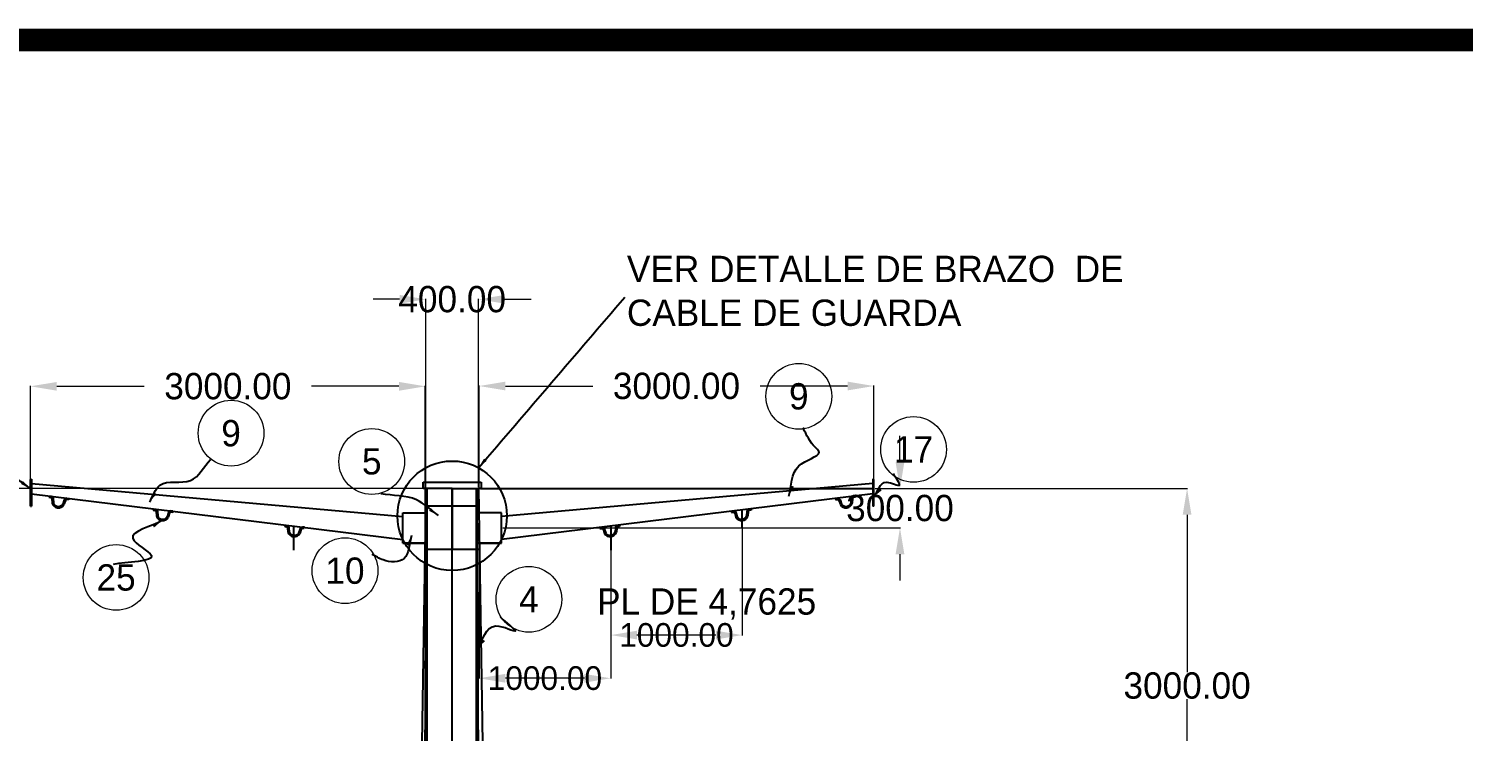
# Model space of a CAD drawing. Header units: centimetres. Extents: x 14 to 66415, y 14 to 43040.
# Drawn here: x 5487 to 16390, y 37696 to 43040 of the extents above; entities that cross this region are included whole.
import ezdxf
from ezdxf.enums import TextEntityAlignment as Align

# ---------------------------------------------------------------- set-up
doc = ezdxf.new("R2010")
doc.units = ezdxf.units.CM
doc.header["$LTSCALE"] = 10
doc.header["$MEASUREMENT"] = 0
doc.layers.get('DEFPOINTS').update_dxf_attribs({"color": 2, "linetype": 'CONTINUOUS'})
for name, color, linetype in [('ACERO1', 144, 'CONTINUOUS'), ('DIMENCIONES', 252, 'CONTINUOUS'), ('MARCO', 7, 'CONTINUOUS'), ('TEXT', 7, 'CONTINUOUS'), ('TEXTOS', 7, 'CONTINUOUS')]:
    doc.layers.add(name, color=color, linetype=linetype)
doc.styles.get("Standard").update_dxf_attribs({"font": ''})
doc.styles.get('Standard').set_extended_font_data('Zurich Ex BT')
doc.dimstyles.get("Standard").update_dxf_attribs({"dimtxt": 200, "dimasz": 80, "dimexe": 3, "dimexo": 10, "dimgap": 0.09, "dimtad": 0, "dimtih": 1, "dimtoh": 1, "dimzin": 0, "dimdsep": 46, "dimtxsty": 'Standard', "dimcen": 0.09, "dimclrd": 256, "dimclre": 256, "dimclrt": 256, "dimadec": 0, "dimazin": 0, "dimtfac": 1, "dimtofl": 0, "dimtmove": 0, "dimatfit": 3, "dimfxl": 0, "dimtolj": 1, "dimtzin": 0, "dimlwd": 0, "dimlwe": 0, "dimarcsym": 0})

# ---------------------------------------------------------------- blocks, each defined once
blk = doc.blocks.new('*D222')
at = {"layer": 'DEFPOINTS', "color": 0}
for p in [(11909.74563430349, 39543.11331224097), (13099.48301629705, 36543.11331224097), (14290.64821243571, 36543.11331224097)]:
    blk.add_point(p, dxfattribs=at)
at = {"layer": 'DIMENCIONES', "lineweight": 0}
for p, q in [((11919.74563430349, 39543.11331224097), (14293.64821243572, 39543.11331224097)), ((14290.64821243572, 39343.11331224097), (14290.64821243572, 38144.89822749521)), ((14290.64821243571, 36743.11331224097), (14290.64821243572, 37941.32839698673)), ((13109.48301629705, 36543.11331224097), (14293.64821243571, 36543.11331224097))]:
    blk.add_line(p, q, dxfattribs=at)
at = {"layer": 'DIMENCIONES'}
for points in [[(14257.31487910238, 39343.11331224097), (14323.98154576905, 39343.11331224097), (14290.64821243572, 39543.11331224097)], [(14257.31487910238, 36743.11331224097), (14323.98154576905, 36743.11331224097), (14290.64821243571, 36543.11331224097)]]:
    blk.add_solid(points, dxfattribs=at)
at = {"layer": 'DIMENCIONES', "insert": (14290.64821243571, 38043.11331224097), "char_height": 200, "attachment_point": 5}
blk.add_mtext('\\A1;3000.00', dxfattribs=at)
blk = doc.blocks.new('*D224')
at = {"layer": 'ACERO1', "lineweight": 0}
blk.add_line((10574.75156716259, 30781.4743850301), (10638.26858016545, 30896.47815655237), dxfattribs=at)
for start, end in [(76.5365788752963, 89.47383130995485), (62.51648450144363, 75.45245779886243)]:
    blk.add_arc((9085.488825063838, 28085.0183643225), 3208.764488747363, start, end, dxfattribs=at)
at = {"layer": 'ACERO1'}
for points in [[(9114.999472518459, 31280.31428792535), (9114.911931234343, 31306.98081090144), (9034.956132948111, 31293.38492556105)], [(10572.61265775902, 30943.40434815528), (10560.01221668074, 30919.90243343022), (10636.81818139505, 30893.85206755791)]]:
    blk.add_solid(points, dxfattribs=at)
at = {"layer": 'DEFPOINTS', "color": 0}
for p in [(8905.02054839273, 39543.11331224097), (10128.77852310488, 31119.44024504502), (10569.91690459457, 30772.72075504858), (8856.042857159919, 27669.58397246381), (9455.020548392728, 4623.113312240981)]:
    blk.add_point(p, dxfattribs=at)
at = {"layer": 'ACERO1', "insert": (9862.022329161453, 31198.4032202727), "char_height": 25, "attachment_point": 5}
blk.add_mtext('\\A1;30°', dxfattribs=at)
blk = doc.blocks.new('*D228')
at = {"layer": 'DEFPOINTS', "color": 0}
for p in [(11909.74563430349, 40322.20588821008), (11909.74563430349, 39543.11331224097), (8909.745634303486, 39243.11331224097)]:
    blk.add_point(p, dxfattribs=at)
at = {"layer": 'DIMENCIONES', "lineweight": 0}
for p, q in [((8909.745634303486, 39253.11331224097), (8909.745634303486, 40325.20588821008)), ((9109.745634303486, 40322.20588821008), (9773.11326142213, 40322.20588821008)), ((11709.74563430349, 40322.20588821008), (11046.37800718484, 40322.20588821008)), ((11909.74563430349, 39553.11331224097), (11909.74563430349, 40325.20588821008))]:
    blk.add_line(p, q, dxfattribs=at)
at = {"layer": 'DIMENCIONES'}
for points in [[(9109.745634303486, 40355.53922154342), (9109.745634303486, 40288.87255487675), (8909.745634303486, 40322.20588821008)], [(11709.74563430349, 40355.53922154342), (11709.74563430349, 40288.87255487675), (11909.74563430349, 40322.20588821008)]]:
    blk.add_solid(points, dxfattribs=at)
at = {"layer": 'DIMENCIONES', "insert": (10409.74563430349, 40322.20588821008), "char_height": 200, "attachment_point": 5}
blk.add_mtext('\\A1;3000.00', dxfattribs=at)
blk = doc.blocks.new('*D229')
at = {"layer": 'DEFPOINTS', "color": 0}
for p in [(5500.295462482201, 40319.96803530878), (5500.295462482201, 39543.11331224097), (8500.295462481969, 39243.11331224097)]:
    blk.add_point(p, dxfattribs=at)
at = {"layer": 'DIMENCIONES', "lineweight": 0}
for p, q in [((5500.295462482201, 39553.11331224097), (5500.295462482201, 40322.96803530878)), ((5700.295462482201, 40319.96803530878), (6363.663089600729, 40319.96803530878)), ((8300.295462481969, 40319.96803530878), (7636.927835363441, 40319.96803530878)), ((8500.295462481969, 39253.11331224097), (8500.295462481969, 40322.96803530878))]:
    blk.add_line(p, q, dxfattribs=at)
at = {"layer": 'DIMENCIONES'}
for points in [[(5700.295462482201, 40353.30136864211), (5700.295462482201, 40286.63470197544), (5500.295462482201, 40319.96803530878)], [(8300.295462481969, 40353.30136864211), (8300.295462481969, 40286.63470197544), (8500.295462481969, 40319.96803530878)]]:
    blk.add_solid(points, dxfattribs=at)
at = {"layer": 'DIMENCIONES', "insert": (7000.295462482085, 40319.96803530878), "char_height": 200, "attachment_point": 5}
blk.add_mtext('\\A1;3000.00', dxfattribs=at)
blk = doc.blocks.new('*D230')
at = {"layer": 'DEFPOINTS', "color": 0}
for p in [(8905.020548392728, 40981.83505313931), (8505.020548392728, 39543.11331224097), (8905.020548392728, 39543.11331224097)]:
    blk.add_point(p, dxfattribs=at)
at = {"layer": 'DIMENCIONES', "lineweight": 0}
for p, q in [((8305.020548392728, 40981.83505313931), (8105.020548392728, 40981.83505313931)), ((8505.020548392728, 39553.11331224097), (8505.020548392728, 40984.83505313931)), ((8905.020548392728, 39553.11331224097), (8905.020548392728, 40984.83505313931)), ((9105.020548392728, 40981.83505313931), (9305.020548392728, 40981.83505313931))]:
    blk.add_line(p, q, dxfattribs=at)
at = {"layer": 'DIMENCIONES'}
for points in [[(8305.020548392728, 41015.16838647264), (8305.020548392728, 40948.50171980597), (8505.020548392728, 40981.83505313931)], [(9105.020548392728, 41015.16838647264), (9105.020548392728, 40948.50171980597), (8905.020548392728, 40981.83505313931)]]:
    blk.add_solid(points, dxfattribs=at)
at = {"layer": 'DIMENCIONES', "insert": (8705.020548392728, 40981.83505313931), "char_height": 200, "attachment_point": 5}
blk.add_mtext('\\A1;400.00', dxfattribs=at)
blk = doc.blocks.new('*D231')
at = {"layer": 'DEFPOINTS', "color": 0}
for p in [(11909.74563430349, 39543.11331224097), (12108.53731996176, 39543.11331224097), (9079.745634303486, 39243.11331224097)]:
    blk.add_point(p, dxfattribs=at)
at = {"layer": 'DIMENCIONES', "lineweight": 0}
for p, q in [((12108.53731996176, 39743.11331224097), (12108.53731996176, 39943.11331224097)), ((11919.74563430349, 39543.11331224097), (12111.53731996176, 39543.11331224097)), ((9089.745634303486, 39243.11331224097), (12111.53731996176, 39243.11331224097)), ((12108.53731996176, 39043.11331224097), (12108.53731996176, 38843.11331224097))]:
    blk.add_line(p, q, dxfattribs=at)
at = {"layer": 'DIMENCIONES'}
for points in [[(12075.20398662843, 39743.11331224097), (12141.87065329509, 39743.11331224097), (12108.53731996176, 39543.11331224097)], [(12075.20398662843, 39043.11331224097), (12141.87065329509, 39043.11331224097), (12108.53731996176, 39243.11331224097)]]:
    blk.add_solid(points, dxfattribs=at)
at = {"layer": 'DIMENCIONES', "insert": (12108.53731996175, 39393.11331224097), "char_height": 200, "attachment_point": 5}
blk.add_mtext('\\A1;300.00', dxfattribs=at)
blk = doc.blocks.new('*D232')
at = {"layer": 'DEFPOINTS', "color": 0}
for p in [(8909.745634303486, 39263.11331224097), (9909.745634303486, 39261.09531504429), (8909.745634303486, 38099.51365357965)]:
    blk.add_point(p, dxfattribs=at)
at = {"layer": 'DIMENCIONES', "lineweight": 0}
for p, q in [((8909.745634303486, 39253.11331224097), (8909.745634303486, 38096.51365357965)), ((9909.745634303486, 39251.09531504429), (9909.745634303486, 38096.51365357965)), ((9709.745634303486, 38099.51365357965), (9109.745634303486, 38099.51365357965))]:
    blk.add_line(p, q, dxfattribs=at)
at = {"layer": 'DIMENCIONES'}
for points in [[(9109.745634303486, 38132.84698691298), (9109.745634303486, 38066.18032024631), (8909.745634303486, 38099.51365357965)], [(9709.745634303486, 38132.84698691298), (9709.745634303486, 38066.18032024631), (9909.745634303486, 38099.51365357965)]]:
    blk.add_solid(points, dxfattribs=at)
at = {"layer": 'DIMENCIONES', "insert": (9409.745634303486, 38099.51365357965), "char_height": 180, "attachment_point": 5}
blk.add_mtext('\\A1;1000.00', dxfattribs=at)
blk = doc.blocks.new('*D233')
at = {"layer": 'DEFPOINTS', "color": 0}
for p in [(10909.74563430349, 39383.92458040071), (9909.745634303486, 39076.61048441827), (9909.745634303486, 38427.9818513975)]:
    blk.add_point(p, dxfattribs=at)
at = {"layer": 'DIMENCIONES', "lineweight": 0}
for p, q in [((10909.74563430349, 39373.92458040071), (10909.74563430349, 38424.9818513975)), ((9909.745634303486, 39066.61048441827), (9909.745634303486, 38424.9818513975)), ((10709.74563430349, 38427.9818513975), (10109.74563430349, 38427.9818513975))]:
    blk.add_line(p, q, dxfattribs=at)
at = {"layer": 'DIMENCIONES'}
for points in [[(10109.74563430349, 38461.31518473084), (10109.74563430349, 38394.64851806417), (9909.745634303486, 38427.9818513975)], [(10709.74563430349, 38461.31518473084), (10709.74563430349, 38394.64851806417), (10909.74563430349, 38427.9818513975)]]:
    blk.add_solid(points, dxfattribs=at)
at = {"layer": 'DIMENCIONES', "insert": (10409.74563430349, 38427.9818513975), "char_height": 180, "attachment_point": 5}
blk.add_mtext('\\A1;1000.00', dxfattribs=at)
blk = doc.blocks.new('*D236')
at = {"layer": 'DEFPOINTS', "color": 0}
for p in [(8705.020548392731, 39543.11331224097), (8128.818595855019, 35222.29572403606), (6924.684028137299, 35043.11331224097), (8621.72447101149, 32058.30826499289), (8705.020548392728, 4623.113312240981)]:
    blk.add_point(p, dxfattribs=at)
at = {"layer": 'DIMENCIONES', "lineweight": 0}
for start, end in [(91.36411113231877, 104.2915403848167), (105.3305287754246, 118.2567125808818)]:
    blk.add_arc((8705.02054839273, 31911.80465441163), 3360.26186660673, start, end, dxfattribs=at)
at = {"layer": 'DIMENCIONES'}
for points in [[(8624.867498855427, 35284.44660291017), (8625.184934433073, 35257.78182566067), (8705.020548392731, 35272.06652101835)], [(7120.647406408187, 34859.97335764659), (7107.744082682128, 34883.31035291015), (7044.184758754463, 34832.9318841002)]]:
    blk.add_solid(points, dxfattribs=at)
at = {"layer": 'DIMENCIONES', "insert": (7846.065551101745, 35160.42838220779), "char_height": 25, "attachment_point": 5}
blk.add_mtext('\\A1;30°', dxfattribs=at)
blk = doc.blocks.new('*D243')
at = {"layer": 'DEFPOINTS', "color": 0}
for p in [(1104.010890707847, 39543.11331224097), (8705.020548392728, 39543.11331224097), (8705.020548392728, 4623.113312240981)]:
    blk.add_point(p, dxfattribs=at)
at = {"layer": 'DIMENCIONES', "lineweight": 0}
for p, q in [((8695.020548392728, 39543.11331224097), (1101.010890707846, 39543.11331224097)), ((1104.010890707847, 39343.11331224097), (1104.010890707843, 22037.26060037656)), ((1104.010890707839, 4823.113312240984), (1104.010890707843, 21833.69076986809)), ((8695.020548392728, 4623.113312240981), (1101.010890707839, 4623.113312240984))]:
    blk.add_line(p, q, dxfattribs=at)
at = {"layer": 'DIMENCIONES'}
for points in [[(1070.677557374513, 39343.11331224097), (1137.34422404118, 39343.11331224097), (1104.010890707847, 39543.11331224097)], [(1070.677557374506, 4823.113312240984), (1137.344224041172, 4823.113312240984), (1104.010890707839, 4623.113312240984)]]:
    blk.add_solid(points, dxfattribs=at)
at = {"layer": 'DIMENCIONES', "insert": (1104.010890707839, 21935.47568512232), "char_height": 200, "attachment_point": 5}
blk.add_mtext('\\A1;34920.00', dxfattribs=at)
blk = doc.blocks.new('*D244')
at = {"layer": 'DEFPOINTS', "color": 0}
for p in [(8705.020548392728, 39543.11331224097), (1984.868574810015, 29743.11331224097), (8705.020548392728, 29743.11331224097)]:
    blk.add_point(p, dxfattribs=at)
at = {"layer": 'DIMENCIONES', "lineweight": 0}
for p, q in [((8695.020548392728, 39543.11331224097), (1981.868574810018, 39543.11331224097)), ((1984.868574810017, 39343.11331224097), (1984.868574810016, 34744.89822749521)), ((1984.868574810015, 29943.11331224097), (1984.868574810016, 34541.32839698673)), ((8695.020548392728, 29743.11331224097), (1981.868574810015, 29743.11331224097))]:
    blk.add_line(p, q, dxfattribs=at)
at = {"layer": 'DIMENCIONES'}
for points in [[(1951.535241476684, 39343.11331224097), (2018.20190814335, 39343.11331224097), (1984.868574810017, 39543.11331224097)], [(1951.535241476682, 29943.11331224097), (2018.201908143348, 29943.11331224097), (1984.868574810015, 29743.11331224097)]]:
    blk.add_solid(points, dxfattribs=at)
at = {"layer": 'DIMENCIONES', "insert": (1984.868574810011, 34643.11331224097), "char_height": 200, "attachment_point": 5}
blk.add_mtext('\\A1;9800.00', dxfattribs=at)

msp = doc.modelspace()

# ---------------------------------------------------------------- linework, layer by layer
at = {"layer": 'ACERO1'}
for p, q in [((5500.295462482201, 39613.11331224097), (5506.645462482062, 39613.11331224097)), ((5500.295462482201, 39542.02803904722), (5500.295462482201, 39612.02803904722)), ((5500.295462482201, 39409.11331224088), (5500.295462482201, 39612.02803904722)), ((5506.645462482062, 39613.11331224097), (5506.645462482062, 39542.02803904722)), ((5506.645462482062, 39581.52380049833), (8330.295462482201, 39329.69694537467)), ((8485.020548392728, 39543.11331224097), (8485.020548392728, 39590.11331224094)), ((8485.020548392728, 39590.11331224094), (8925.020548392728, 39590.11331224094)), ((8925.020548392728, 39590.11331224094), (8925.020548392728, 39543.11331224097)), ((11903.39563430339, 39581.52380049833), (9079.745634303486, 39329.69694537467)), ((11909.74563430349, 39613.11331224097), (11903.39563430339, 39613.11331224097)), ((11903.39563430339, 39613.11331224097), (11903.39563430339, 39542.02803904722)), ((11909.74563430349, 39542.02803904722), (11909.74563430349, 39612.02803904722)), ((11909.74563430349, 39409.11331224088), (11909.74563430349, 39612.02803904722)), ((5500.295462482201, 39409.11331224088), (5500.295462482201, 39542.02803904722)), ((5506.645462482062, 39542.02803904722), (5506.645462482062, 39409.11331224088)), ((5506.645462482062, 39501.17810721546), (8330.295462482201, 39154.35125209166)), ((5641.595882033522, 39486.12200646392), (5640.269114637573, 39476.21041283441)), ((5640.269114637573, 39476.21041283441), (5655.136505081842, 39474.22026174034)), ((5641.55366957566, 39485.77616108938), (5656.463272477791, 39484.13185536985)), ((5656.463272477791, 39484.13185536985), (5655.136505081842, 39474.22026174034)), ((8505.020548392728, 39543.11331224097), (7955.020548392728, 4623.113312240981)), ((8505.020548392728, 39543.11331224097), (7955.020548392728, 4623.113312240981)), ((8330.020548392728, 4623.113312240981), (8510.258048392658, 39543.11331224097)), ((8505.020548392728, 39543.11331224097), (8485.020548392728, 39543.11331224097)), ((8705.020548392728, 39543.11331224097), (8505.020548392728, 39543.11331224097)), ((8515.020548392728, 4623.113312240981), (8515.020548392728, 39543.11331224097)), ((8705.020548392728, 4623.113312240981), (8705.020548392728, 39543.11331224097)), ((8705.020548392728, 39543.11331224097), (8905.020548392728, 39543.11331224097)), ((8705.020548392728, 39543.11331224097), (8705.020548392728, 39128.11331224097)), ((8705.020548392728, 4623.113312240981), (8705.020548392728, 39543.11331224097)), ((8705.020548392728, 39543.11331224097), (8705.020548392728, 39128.11331224097)), ((8890.258048392658, 4623.113312240981), (8890.258048392658, 39543.11331224097)), ((9080.020548392728, 4623.113312240981), (8895.020548392728, 39543.11331224097)), ((8905.020548392728, 39543.11331224097), (9455.020548392728, 4623.113312240981)), ((8925.020548392728, 39543.11331224097), (8905.020548392728, 39543.11331224097)), ((8920.020548392728, 39543.11331224097), (11909.74563430349, 39543.11331224097)), ((11903.39563430339, 39501.17810721546), (9079.745634303486, 39154.35125209166)), ((11768.48742720979, 39485.77616108938), (11753.57782430766, 39484.13185536985)), ((11753.57782430766, 39484.13185536985), (11754.90459170385, 39474.22026174034)), ((11769.77198214812, 39476.21041283441), (11754.90459170385, 39474.22026174034)), ((11768.44521475193, 39486.12200646392), (11769.77198214812, 39476.21041283441)), ((11903.39563430339, 39542.02803904722), (11903.39563430339, 39409.11331224088)), ((11903.39563430339, 39541.35489417102), (11903.39563430339, 39501.35489417102)), ((11909.74563430349, 39409.11331224088), (11909.74563430349, 39542.02803904722)), ((5500.295462482201, 39409.11331224088), (5506.645462482062, 39409.11331224088)), ((5775.402396031946, 39468.21064661643), (5774.075628635997, 39458.29905298691)), ((5788.943019080267, 39456.3089018927), (5774.075628635997, 39458.29905298691)), ((5790.269786476216, 39466.22049552221), (5788.943019080267, 39456.3089018927)), ((6433.420874662988, 39387.15823668921), (6432.324670850008, 39377.21850142108)), ((6432.324670850008, 39377.21850142108), (6447.234273752256, 39375.57419570141)), ((6438.145960573631, 39386.34810433789), (6453.055563475878, 39384.70379861821)), ((6448.33047756512, 39385.51393096954), (6447.234273752256, 39375.57419570141)), ((6567.607300782634, 39372.35948521215), (6566.511096969421, 39362.41974994402)), ((6581.420699871669, 39360.77544422449), (6566.511096969421, 39362.41974994402)), ((6582.516903684766, 39370.71517949247), (6567.607300782634, 39372.35948521215)), ((6582.516903684766, 39370.71517949247), (6581.420699871669, 39360.77544422449)), ((8907.146837052715, 39408.11331224097), (8502.89425973274, 39408.11331224097)), ((10827.52419310069, 39370.71517949247), (10842.43379600305, 39372.35948521215)), ((10827.52419310069, 39370.71517949247), (10828.62039691379, 39360.77544422449)), ((10828.62039691379, 39360.77544422449), (10843.52999981603, 39362.41974994402)), ((10842.43379600305, 39372.35948521215), (10843.52999981603, 39362.41974994402)), ((10909.74563430349, 39243.11331224097), (10909.74563430349, 39383.92458040071)), ((10971.89513621182, 39386.34810433789), (10956.98553330958, 39384.70379861821)), ((10961.71061922034, 39385.51393096954), (10962.8068230332, 39375.57419570141)), ((10977.71642593545, 39377.21850142108), (10962.8068230332, 39375.57419570141)), ((10976.62022212247, 39387.15823668921), (10977.71642593545, 39377.21850142108)), ((11619.77131030924, 39466.22049552221), (11621.09807770542, 39456.3089018927)), ((11621.09807770542, 39456.3089018927), (11635.96546814969, 39458.29905298691)), ((11634.63870075351, 39468.21064661643), (11635.96546814969, 39458.29905298691)), ((11909.74563430349, 39409.11331224088), (11903.39563430339, 39409.11331224088)), ((7433.420874662988, 39264.09921781269), (7432.324670850008, 39254.15948254456)), ((7432.324670850008, 39254.15948254456), (7447.234273752256, 39252.51517682489)), ((7438.145960573631, 39263.51883898147), (7453.055563475878, 39261.8745332618)), ((7448.33047756512, 39262.45491209302), (7447.234273752256, 39252.51517682489)), ((7500.295462482201, 39261.09531504429), (7500.295462482201, 39074.57662984489)), ((8330.295462481969, 39358.11331224097), (8515.020548392728, 39358.11331224097)), ((8330.295462482201, 39358.11331224097), (8490.020548392728, 39358.11331224097)), ((8330.295462481969, 39128.11331224097), (8330.295462481969, 39358.11331224097)), ((9079.745634303486, 39358.11331224097), (8895.020548392728, 39358.11331224097)), ((9079.745634303486, 39358.11331224097), (8920.020548392728, 39358.11331224097)), ((9079.745634303486, 39128.11331224097), (9079.745634303486, 39358.11331224097)), ((9909.745634303486, 39261.09531504429), (9909.745634303486, 39074.57662984489)), ((9971.895136211824, 39263.51883898147), (9956.985533309577, 39261.8745332618)), ((9961.710619220336, 39262.45491209302), (9962.8068230332, 39252.51517682489)), ((9977.716425935447, 39254.15948254456), (9962.8068230332, 39252.51517682489)), ((9976.620222122467, 39264.09921781269), (9977.716425935447, 39254.15948254456)), ((7567.607300782634, 39249.30046633563), (7566.511096969421, 39239.3607310675)), ((7581.420699871669, 39237.71642534783), (7566.511096969421, 39239.3607310675)), ((7582.516903684766, 39247.65616061595), (7567.607300782634, 39249.30046633563)), ((7582.516903684766, 39247.65616061595), (7581.420699871669, 39237.71642534783)), ((9827.52419310069, 39247.65616061595), (9842.433796003053, 39249.30046633563)), ((9827.52419310069, 39247.65616061595), (9828.620396913786, 39237.71642534783)), ((9828.620396913786, 39237.71642534783), (9843.529999816034, 39239.3607310675)), ((9842.433796003053, 39249.30046633563), (9843.529999816034, 39239.3607310675)), ((8505.020548392728, 39128.11331224097), (8330.295462482201, 39128.11331224097)), ((8330.295462481969, 39128.11331224097), (8515.020548392728, 39128.11331224097)), ((8430.020548392728, 39128.11331224097), (8450.020548392728, 39128.11331224097)), ((8912.344431554258, 39078.11331224097), (8497.696665231197, 39078.11331224097)), ((8705.020548392728, 39128.11331224097), (8705.020548392728, 39078.11331224097)), ((8705.020548392728, 39128.11331224097), (8705.020548392728, 39078.11331224097)), ((9079.745634303486, 39128.11331224097), (8895.020548392728, 39128.11331224097)), ((8905.020548392728, 39128.11331224097), (9079.745634303486, 39128.11331224097)), ((8980.020548392728, 39128.11331224097), (8960.020548392728, 39128.11331224097))]:
    msp.add_line(p, q, dxfattribs=at)
for points in [[(5655.136505081842, 39474.22026174034), (5660.308842230181, 39471.33455315816), (5662.167523492768, 39466.51210901131), (5664.007301901525, 39432.25003628853)], [(5656.463272477791, 39484.13185536985), (5668.3391678271, 39478.30538985545), (5672.068192060397, 39468.63024466053), (5673.992916041345, 39432.78623611033)], [(11753.57782430766, 39484.13185536985), (11741.70192895835, 39478.30538985545), (11737.97290472506, 39468.63024466053), (11736.04818074411, 39432.78623611033)], [(11754.90459170385, 39474.22026174034), (11749.73225455527, 39471.33455315816), (11747.87357329269, 39466.51210901131), (11746.03379488393, 39432.25003628853)], [(5775.402396031946, 39468.21064661643), (5762.412201612315, 39465.71275957358), (5756.269825704221, 39457.3590014685), (5744.985617866332, 39423.28314249455)], [(5774.075628635997, 39458.29905298691), (5768.326426755462, 39456.8753032422), (5765.264843270008, 39452.71148646549), (5754.478651512938, 39420.13952798538)], [(6447.234273752256, 39375.57419570141), (6452.472238800779, 39372.80939774391), (6454.442424273177, 39368.03142403201), (6457.077473845158, 39333.82132427178)], [(6448.33047756512, 39385.51393096954), (6460.338494204043, 39379.96486554017), (6464.291226454603, 39370.37894023124), (6467.047940566496, 39334.58930432003)], [(6567.607300782634, 39372.35948521215), (6554.678626240056, 39369.56056304341), (6548.731930830341, 39361.06639622252), (6538.242209468677, 39326.73764359301)], [(6566.511096969421, 39362.41974994402), (6560.796513848065, 39360.86285388163), (6557.832464638224, 39356.62905229583), (6547.805695572111, 39323.81536134308)], [(10842.43379600305, 39372.35948521215), (10855.3624705454, 39369.56056304341), (10861.30916595511, 39361.06639622252), (10871.79888731678, 39326.73764359301)], [(10843.52999981603, 39362.41974994402), (10849.24458293739, 39360.86285388163), (10852.20863214723, 39356.62905229583), (10862.23540121334, 39323.81536134308)], [(10961.71061922034, 39385.51393096954), (10949.70260258141, 39379.96486554017), (10945.74987033085, 39370.37894023124), (10942.99315621896, 39334.58930432003)], [(10962.8068230332, 39375.57419570141), (10957.56885798468, 39372.80939774391), (10955.59867251228, 39368.03142403201), (10952.96362294053, 39333.82132427178)], [(11634.63870075351, 39468.21064661643), (11647.62889517314, 39465.71275957358), (11653.77127108123, 39457.3590014685), (11665.05547891912, 39423.28314249455)], [(11635.96546814969, 39458.29905298691), (11641.71467002999, 39456.8753032422), (11644.77625351545, 39452.71148646549), (11655.56244527252, 39420.13952798538)], [(7448.33047756512, 39262.45491209302), (7460.338494204043, 39256.90584666365), (7464.291226454603, 39247.31992135472), (7467.047940566496, 39211.53028544351)], [(9961.710619220336, 39262.45491209302), (9949.702602581412, 39256.90584666365), (9945.749870330852, 39247.31992135472), (9942.99315621896, 39211.53028544351)], [(7447.234273752256, 39252.51517682489), (7452.472238800779, 39249.75037886739), (7454.442424273177, 39244.97240515549), (7457.077473845158, 39210.76230539526)], [(7567.607300782634, 39249.30046633563), (7554.678626240056, 39246.50154416689), (7548.731930830341, 39238.007377346), (7538.242209468677, 39203.67862471649)], [(7566.511096969421, 39239.3607310675), (7560.796513848065, 39237.80383500511), (7557.832464638224, 39233.57003341931), (7547.805695572111, 39200.75634246656)], [(9842.433796003053, 39249.30046633563), (9855.362470545399, 39246.50154416689), (9861.309165955114, 39238.007377346), (9871.798887316778, 39203.67862471649)], [(9843.529999816034, 39239.3607310675), (9849.24458293739, 39237.80383500511), (9852.20863214723, 39233.57003341931), (9862.235401213344, 39200.75634246656)], [(9962.8068230332, 39252.51517682489), (9957.568857984676, 39249.75037886739), (9955.598672512278, 39244.97240515549), (9952.96362294053, 39210.76230539526)]]:
    msp.add_lwpolyline(points, dxfattribs=at)
for centre, radius, start, end in [((5711.95253206644, 39446.4364701046), 49.99999999999999, 196.4828704385729, 328.2685328135139), ((5711.95253206644, 39446.4364701046), 39.99999999999999, 196.4828704385729, 328.2685328135139), ((11698.08856471902, 39446.4364701046), 49.99999999999999, 211.7314671864861, 343.5171295614272), ((11698.08856471902, 39446.4364701046), 39.99999999999999, 211.7314671864861, 343.5171295614272), ((6504.680277734587, 39349.11750228661), 50, 197.8137361276573, 329.5993985022732), ((6504.680277734587, 39349.11750228661), 40, 197.8137361276573, 329.5993985022732), ((10905.36081905087, 39349.11750228661), 50, 210.4006014977268, 342.1862638723427), ((10905.36081905087, 39349.11750228661), 40, 210.4006014977268, 342.1862638723427), ((7504.680277734587, 39226.05848340994), 50, 197.8137361276573, 329.5993985022732), ((7504.680277734587, 39226.05848340994), 40, 197.8137361276573, 329.5993985022732), ((9905.360819050868, 39226.05848340994), 50, 210.4006014977268, 342.1862638723427), ((9905.360819050868, 39226.05848340994), 40, 210.4006014977268, 342.1862638723427)]:
    msp.add_arc(centre, radius, start, end, dxfattribs=at)
at = {"layer": 'DIMENCIONES'}
msp.add_circle((8705.020548392728, 39335.61331224097), 416.2629270788717, dxfattribs=at)
at = {"layer": 'MARCO', "linetype": 'Continuous', "const_width": 171.785712240502}
msp.add_lwpolyline([(66329.5272727237, 99.99999999993452), (66329.5272727237, 42954.39999999762), (100.0000000000164, 42954.39999999762), (100.0000000000045, 99.99999999996362)], close=True, dxfattribs=at)
at = {"layer": 'TEXT', "lineweight": 5}
for centre in [(11339.5889578744, 40244.06435033561), (7024.664830067952, 39963.61717491433), (12211.82090398, 39840.15354133233), (8093.832139210601, 39748.22992268273), (7890.491781035264, 38918.05750892287), (6150.714828330849, 38866.37751238472), (9288.268897683185, 38699.86697915847)]:
    msp.add_circle(centre, 250, dxfattribs=at)

# ---------------------------------------------------------------- texts
at = {"layer": 'TEXT', "linetype": 'ByBlock', "lineweight": 5}
msp.add_text('PL DE 4,7625', height=200, dxfattribs=at).set_placement((10639.00061372353, 38583.55657699786), align=Align.CENTER)
at = {"layer": 'TEXTOS', "lineweight": 5}
for s, p in [('9', (11339.5889578744, 40244.06435033561)), ('9', (7024.664830067952, 39963.61717491433)), ('17', (12211.82090398, 39840.15354133233)), ('5', (8093.832139210601, 39748.22992268273)), ('25', (6150.714828330849, 38866.37751238472)), ('10', (7890.491781035264, 38918.05750892287)), ('4', (9288.268897683185, 38699.86697915847))]:
    msp.add_text(s, height=200, dxfattribs=at).set_placement(p, align=Align.MIDDLE)
at = {"layer": 'TEXTOS', "insert": (10033.21784886555, 41313.32489275699), "char_height": 200, "width": 3934.008787819301, "attachment_point": 1}
msp.add_mtext('VER DETALLE DE BRAZO  DE CABLE DE GUARDA ', dxfattribs=at)

# ---------------------------------------------------------------- dimensions: what is measured, and where the dimension line sits
at = {"layer": 'ACERO1'}
dim = msp.add_angular_dim_2l(base=(10128.77852310488, 31119.44024504502), line1=((10569.91690459457, 30772.72075504858), (8856.042857159919, 27669.58397246381)), line2=((8905.020548392728, 39543.11331224097), (9455.020548392728, 4623.113312240981)), dimstyle='Standard', override={"dimtxt": 25}, dxfattribs=at)
dim.commit()
dim.dimension.update_dxf_attribs({"geometry": '*D224', "text_midpoint": (9862.022329161453, 31198.40322027271)})
at = {"layer": 'DIMENCIONES'}
for base, p1, p2, override, picture, middle in [((8905.020548392728, 40981.83505313931), (8505.020548392728, 39543.11331224097), (8905.020548392728, 39543.11331224097), {"dimtxt": 200, "dimasz": 200}, '*D230', (8705.020548392728, 40981.83505313931)), ((11909.74563430349, 40322.20588821008), (8909.745634303486, 39243.11331224097), (11909.74563430349, 39543.11331224097), {"dimtxt": 200, "dimasz": 200}, '*D228', (10409.74563430349, 40322.20588821008)), ((9909.745634303486, 38427.9818513975), (10909.74563430349, 39383.92458040071), (9909.745634303486, 39076.61048441827), {"dimtxt": 180, "dimasz": 200}, '*D233', (10409.74563430349, 38427.9818513975)), ((8909.745634303486, 38099.51365357965), (9909.745634303486, 39261.09531504429), (8909.745634303486, 39263.11331224097), {"dimtxt": 180, "dimasz": 200}, '*D232', (9409.745634303486, 38099.51365357965))]:
    dim = msp.add_linear_dim(base=base, p1=p1, p2=p2, dimstyle='Standard', override=override, dxfattribs=at)
    dim.commit()
    dim.dimension.update_dxf_attribs({"geometry": picture, "text_midpoint": middle, "dimtype": 160})
for base, p1, p2, angle, picture, middle in [((5500.295462482201, 40319.96803530878), (8500.295462481969, 39243.11331224097), (5500.295462482201, 39543.11331224097), 180, '*D229', (7000.295462482085, 40319.96803530878)), ((12108.53731996176, 39543.11331224097), (9079.745634303486, 39243.11331224097), (11909.74563430349, 39543.11331224097), 90, '*D231', (12108.53731996175, 39393.11331224097)), ((14290.64821243571, 36543.11331224097), (11909.74563430349, 39543.11331224097), (13099.48301629705, 36543.11331224097), 90, '*D222', (14290.64821243571, 38043.11331224097))]:
    dim = msp.add_linear_dim(base=base, p1=p1, p2=p2, angle=angle, dimstyle='Standard', override={"dimtxt": 200, "dimasz": 200}, dxfattribs=at)
    dim.commit()
    dim.dimension.update_dxf_attribs({"geometry": picture, "text_midpoint": middle})
for base, p1, p2, picture, middle in [((1104.010890707847, 39543.11331224097), (8705.020548392728, 4623.113312240981), (8705.020548392728, 39543.11331224097), '*D243', (1104.010890707839, 21935.47568512232)), ((1984.868574810015, 29743.11331224097), (8705.020548392728, 39543.11331224097), (8705.020548392728, 29743.11331224097), '*D244', (1984.868574810011, 34643.11331224097))]:
    dim = msp.add_linear_dim(base=base, p1=p1, p2=p2, angle=90, dimstyle='Standard', override={"dimtxt": 200, "dimasz": 200}, dxfattribs=at)
    dim.commit()
    dim.dimension.update_dxf_attribs({"geometry": picture, "text_midpoint": middle, "dimtype": 160})
dim = msp.add_angular_dim_2l(base=(8128.818595855019, 35222.29572403606), line1=((6924.684028137301, 35043.11331224097), (8621.72447101149, 32058.30826499288)), line2=((8705.020548392728, 4623.113312240981), (8705.020548392728, 39543.11331224097)), dimstyle='Standard', override={"dimtxt": 25}, dxfattribs=at)
dim.commit()
dim.dimension.update_dxf_attribs({"geometry": '*D236', "text_midpoint": (7846.065551101745, 35160.42838220779)})

# ---------------------------------------------------------------- leaders
at = {"layer": 'DIMENCIONES', "path_type": 1}
msp.add_leader([(8893.389994481404, 38328.6221606208), (9037.218850678357, 38497.22108765585), (9185.477723087708, 38459.71428779689), (9072.930656031764, 38563.48841938488)], dimstyle='Standard', override={"dimgap": 0.09, "dimtad": 0}, dxfattribs=at)
at = {"layer": 'TEXT', "path_type": 1}
msp.add_leader([(8905.020548392728, 39700.68155854598), (10016.77112387505, 40997.93342659442)], dimstyle='Standard', override={"dimgap": 0.09, "dimtad": 0}, dxfattribs=at)
at = {"layer": 'TEXTOS', "path_type": 1}
for points in [[(11264.70237597736, 39485.54570755041), (11340.19201960607, 39714.0859973331), (11493.2695389216, 39816.82498352449), (11424.07085462968, 39906.98261361591), (11377.99723070109, 39995.36048146278), (11377.99723633943, 39995.36047064721)], [(5500.295462482201, 39542.02803904722), (5397.619545828376, 39614.02000210706), (5143.153557568381, 39744.59460776903)], [(6404.557933630713, 39440.28434464482), (6484.479461889307, 39568.14489315926), (6716.254696464457, 39604.10550826717), (6867.968745186983, 39764.11191356827)], [(11906.40078095096, 39478.72883638855), (12008.13420683407, 39590.86925624761), (12104.24805225391, 39568.84891848917), (12058.28107157518, 39658.03196257162)], [(8601.840369911224, 39336.81954466017), (8434.004226360295, 39456.68913721594), (8164.10345192469, 39501.99545292613)], [(6500.295462482201, 39299.31013942514), (6277.554170642106, 39162.19697601286), (6419.073663684132, 39033.27090833533), (6127.488678376249, 38963.64285029216)], [(8396.557417023752, 39186.34757633765), (8339.288573946396, 39010.15430811873), (8180.695488262747, 38999.14190053147), (8098.048796496878, 39042.62930297562)]]:
    msp.add_leader(points, dimstyle='Standard', override={"dimgap": 0.09, "dimtad": 0}, dxfattribs=at)

doc.saveas('drawing.dxf')
